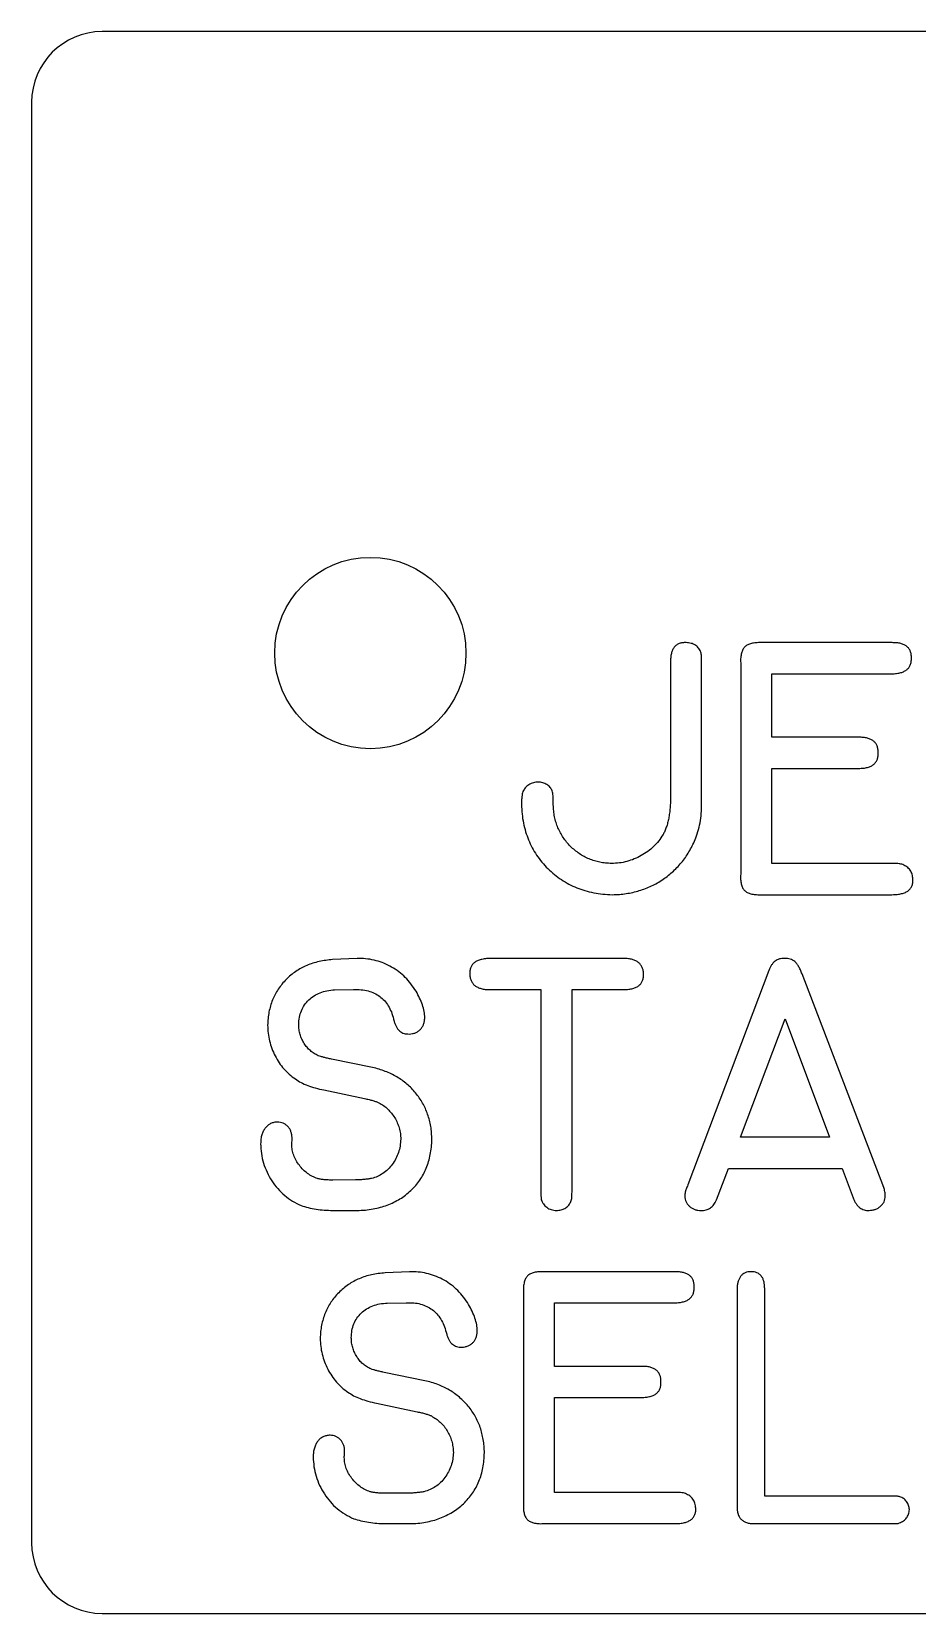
# Model space of a CAD drawing. Header units: inches. Extents: x 0 to 1.6, y 0 to 1.4.
# Drawn here: x 0 to 0.784, y 0 to 1.4 of the extents above; entities that cross this region are included whole.
import ezdxf

# ---------------------------------------------------------------- set-up
doc = ezdxf.new("R2010")
doc.units = ezdxf.units.IN
doc.header["$MEASUREMENT"] = 0

msp = doc.modelspace()

# ---------------------------------------------------------------- linework, layer by layer
at = {"color": 7, "linetype": 'Continuous', "lineweight": 25}
for p, q in [((1.5375, 1.4), (0.0625, 1.4)), ((0, 1.3375), (0, 0.0625)), ((0.7621, 0.8592), (0.6462, 0.8592)), ((0.5659, 0.8416), (0.5659, 0.7236)), ((0.5934, 0.7196), (0.5934, 0.8419)), ((0.628, 0.8413), (0.628, 0.6544)), ((0.6555, 0.7754), (0.6555, 0.8316)), ((0.6555, 0.8316), (0.7607, 0.8316)), ((0.7326, 0.7754), (0.6555, 0.7754)), ((0.6555, 0.6637), (0.6555, 0.7479)), ((0.6555, 0.7479), (0.7312, 0.7479)), ((0.7624, 0.6637), (0.6555, 0.6637)), ((0.6456, 0.6361), (0.7607, 0.6361)), ((0.2882, 0.5796), (0.2666, 0.5786)), ((0.2902, 0.5796), (0.2882, 0.5796)), ((0.5245, 0.5796), (0.4075, 0.5796)), ((0.6529, 0.5691), (0.5811, 0.3793)), ((0.7548, 0.377), (0.6823, 0.566)), ((0.2684, 0.552), (0.2852, 0.5523)), ((0.2852, 0.5523), (0.2868, 0.5523)), ((0.4058, 0.5521), (0.4511, 0.5521)), ((0.4511, 0.5521), (0.4511, 0.3753)), ((0.4786, 0.3736), (0.4786, 0.5521)), ((0.4786, 0.5521), (0.5235, 0.5521)), ((0.6277, 0.4214), (0.6673, 0.5261)), ((0.6673, 0.5261), (0.7068, 0.4214)), ((0.3018, 0.4831), (0.2656, 0.4905)), ((0.2589, 0.4633), (0.2949, 0.4556)), ((0.2307, 0.4181), (0.2307, 0.4207)), ((0.7068, 0.4214), (0.6277, 0.4214)), ((0.6066, 0.3661), (0.6173, 0.3938)), ((0.6173, 0.3938), (0.7179, 0.3938)), ((0.7179, 0.3938), (0.7276, 0.3677)), ((0.2869, 0.3836), (0.2669, 0.3835)), ((0.2666, 0.3566), (0.2884, 0.3566)), ((0.3347, 0.3024), (0.3131, 0.3014)), ((0.3367, 0.3024), (0.3347, 0.3024)), ((0.5697, 0.3024), (0.4538, 0.3024)), ((0.4356, 0.2845), (0.4356, 0.0976)), ((0.6249, 0.2875), (0.6249, 0.0959)), ((0.6493, 0.1038), (0.6493, 0.2875)), ((0.315, 0.2747), (0.3317, 0.275)), ((0.3317, 0.275), (0.3334, 0.275)), ((0.4631, 0.2186), (0.4631, 0.2749)), ((0.4631, 0.2749), (0.5683, 0.2749)), ((0.3484, 0.2059), (0.3121, 0.2133)), ((0.5402, 0.2186), (0.4631, 0.2186)), ((0.3055, 0.1861), (0.3415, 0.1784)), ((0.4631, 0.1069), (0.4631, 0.1911)), ((0.4631, 0.1911), (0.5388, 0.1911)), ((0.2772, 0.1409), (0.2772, 0.1435)), ((0.3335, 0.1063), (0.3135, 0.1063)), ((0.57, 0.1069), (0.4631, 0.1069)), ((0.7613, 0.1038), (0.6493, 0.1038)), ((0.3132, 0.0794), (0.3349, 0.0794)), ((0.4532, 0.0794), (0.5683, 0.0794)), ((0.6402, 0.0794), (0.7589, 0.0794)), ((0.0625, 0), (1.5375, 0))]:
    msp.add_line(p, q, dxfattribs=at)
msp.add_circle((0.3, 0.85), 0.0847, dxfattribs=at)
for centre, start, end in [((0.0625, 1.3375), 90, 180), ((0.0625, 0.0625), 180, 270)]:
    msp.add_arc(centre, 0.0625, start, end, dxfattribs=at)
for points, knots in [([(0.5797, 0.8592), (0.5786, 0.8592), (0.5765, 0.8592), (0.5736, 0.8585), (0.5711, 0.8571), (0.569, 0.8552), (0.5676, 0.8526), (0.5665, 0.8494), (0.5659, 0.8457), (0.5659, 0.843), (0.5659, 0.8416)], [0, 0, 0, 0, 0.1275549, 0.2398827, 0.344782, 0.450881, 0.5634433, 0.690335, 0.8349044, 1, 1, 1, 1]), ([(0.5925, 0.8514), (0.5918, 0.8525), (0.5906, 0.8548), (0.5876, 0.8573), (0.5839, 0.8588), (0.5811, 0.8591), (0.5797, 0.8592)], [0, 0, 0, 0, 0.24835, 0.484588, 0.725675, 1, 1, 1, 1]), ([(0.6462, 0.8592), (0.6446, 0.8592), (0.6417, 0.8592), (0.6376, 0.8586), (0.6343, 0.8574), (0.6316, 0.8556), (0.6297, 0.853), (0.6286, 0.8497), (0.6279, 0.8457), (0.6279, 0.8428), (0.628, 0.8413)], [0, 0, 0, 0, 0.1571322, 0.2896765, 0.4038427, 0.5035031, 0.6028047, 0.7154766, 0.8467069, 1, 1, 1, 1]), ([(0.7792, 0.8456), (0.7792, 0.8467), (0.7791, 0.8487), (0.7784, 0.8516), (0.777, 0.854), (0.7751, 0.856), (0.7726, 0.8575), (0.7696, 0.8585), (0.766, 0.8591), (0.7635, 0.8591), (0.7621, 0.8592)], [0, 0, 0, 0, 0.127989, 0.244452, 0.351055, 0.459193, 0.570407, 0.695928, 0.837219, 1, 1, 1, 1]), ([(0.5934, 0.8419), (0.5934, 0.8431), (0.5934, 0.8451), (0.5932, 0.8478), (0.593, 0.8498), (0.5926, 0.8509), (0.5925, 0.8514)], [0, 0, 0, 0, 0.3770895, 0.6414729, 0.831488, 1, 1, 1, 1]), ([(0.7607, 0.8316), (0.7622, 0.8316), (0.765, 0.8317), (0.7688, 0.8323), (0.7721, 0.8333), (0.7748, 0.8349), (0.7769, 0.8369), (0.7783, 0.8394), (0.7792, 0.8424), (0.7792, 0.8445), (0.7792, 0.8456)], [0, 0, 0, 0, 0.167024, 0.311138, 0.437927, 0.549828, 0.656796, 0.762138, 0.874038, 1, 1, 1, 1]), ([(0.7497, 0.7615), (0.7497, 0.7626), (0.7497, 0.7647), (0.7489, 0.7677), (0.7476, 0.7702), (0.7456, 0.7722), (0.7431, 0.7737), (0.7401, 0.7747), (0.7365, 0.7754), (0.734, 0.7754), (0.7326, 0.7754)], [0, 0, 0, 0, 0.131943, 0.248643, 0.357121, 0.46377, 0.576078, 0.699869, 0.839541, 1, 1, 1, 1]), ([(0.7312, 0.7479), (0.7328, 0.7479), (0.7355, 0.7479), (0.7394, 0.7484), (0.7427, 0.7495), (0.7454, 0.7509), (0.7475, 0.7529), (0.7489, 0.7554), (0.7497, 0.7583), (0.7497, 0.7604), (0.7497, 0.7615)], [0, 0, 0, 0, 0.170074, 0.316341, 0.443121, 0.556197, 0.661047, 0.765272, 0.875406, 1, 1, 1, 1]), ([(0.4486, 0.7358), (0.4472, 0.7357), (0.4443, 0.7354), (0.4404, 0.7335), (0.437, 0.731), (0.4358, 0.7285), (0.4352, 0.7274)], [0, 0, 0, 0, 0.259101, 0.518479, 0.768719, 1, 1, 1, 1]), ([(0.461, 0.7281), (0.4605, 0.7291), (0.4594, 0.7314), (0.4563, 0.7337), (0.4527, 0.7354), (0.45, 0.7357), (0.4486, 0.7358)], [0, 0, 0, 0, 0.227779, 0.475376, 0.73674, 1, 1, 1, 1]), ([(0.462, 0.7156), (0.462, 0.7165), (0.462, 0.7181), (0.462, 0.7203), (0.4619, 0.7221), (0.4618, 0.7239), (0.4615, 0.7259), (0.4612, 0.7273), (0.461, 0.7281)], [0, 0, 0, 0, 0.204995, 0.382957, 0.526275, 0.638708, 0.822501, 1, 1, 1, 1]), ([(0.4352, 0.7274), (0.435, 0.7267), (0.4345, 0.7252), (0.4341, 0.7226), (0.4339, 0.7194), (0.4339, 0.7171), (0.4339, 0.7159)], [0, 0, 0, 0, 0.18325, 0.407316, 0.679037, 1, 1, 1, 1]), ([(0.4339, 0.7159), (0.434, 0.7131), (0.4342, 0.7076), (0.4355, 0.6995), (0.4374, 0.6918), (0.44, 0.6845), (0.4432, 0.6776), (0.4472, 0.671), (0.4519, 0.6649), (0.4571, 0.6591), (0.4629, 0.6539), (0.4692, 0.6493), (0.4758, 0.6454), (0.4828, 0.6421), (0.4901, 0.6396), (0.4979, 0.6377), (0.506, 0.6365), (0.5115, 0.6363), (0.5143, 0.6361)], [0, 0, 0, 0, 0.0666972, 0.1312869, 0.1939962, 0.2552062, 0.3156177, 0.3758624, 0.437116, 0.4992061, 0.5613224, 0.6224247, 0.6831332, 0.743893, 0.8053396, 0.8683291, 0.9329189, 1, 1, 1, 1]), ([(0.5136, 0.6637), (0.5118, 0.6638), (0.5084, 0.664), (0.5032, 0.6647), (0.4984, 0.666), (0.4937, 0.6677), (0.4892, 0.6698), (0.485, 0.6724), (0.481, 0.6754), (0.4772, 0.6788), (0.4738, 0.6826), (0.4708, 0.6866), (0.4682, 0.6909), (0.466, 0.6954), (0.4644, 0.7001), (0.4631, 0.7051), (0.4623, 0.7103), (0.4621, 0.7138), (0.462, 0.7156)], [0, 0, 0, 0, 0.065874, 0.129313, 0.191027, 0.251856, 0.312767, 0.373613, 0.435014, 0.498013, 0.561011, 0.62289, 0.683736, 0.744647, 0.806039, 0.86891, 0.93353, 1, 1, 1, 1]), ([(0.5659, 0.7236), (0.5659, 0.7218), (0.5659, 0.7182), (0.5655, 0.7131), (0.565, 0.7083), (0.5643, 0.7038), (0.5634, 0.6997), (0.5622, 0.6959), (0.5609, 0.6924), (0.5597, 0.6903), (0.5592, 0.6893)], [0, 0, 0, 0, 0.156205, 0.302014, 0.438735, 0.568033, 0.686242, 0.798256, 0.903013, 1, 1, 1, 1]), ([(0.5882, 0.6863), (0.5891, 0.6888), (0.5908, 0.6938), (0.5925, 0.7018), (0.5934, 0.7104), (0.5934, 0.7164), (0.5934, 0.7196)], [0, 0, 0, 0, 0.236978, 0.470452, 0.717296, 1, 1, 1, 1]), ([(0.5592, 0.6893), (0.558, 0.6874), (0.5555, 0.6836), (0.551, 0.6786), (0.5458, 0.6743), (0.54, 0.6706), (0.5338, 0.6676), (0.5273, 0.6654), (0.5205, 0.664), (0.5159, 0.6638), (0.5136, 0.6637)], [0, 0, 0, 0, 0.123902, 0.247139, 0.370054, 0.495925, 0.622229, 0.747759, 0.872633, 1, 1, 1, 1]), ([(0.5143, 0.6361), (0.5164, 0.6362), (0.5205, 0.6363), (0.5266, 0.637), (0.5325, 0.6381), (0.5382, 0.6396), (0.5437, 0.6416), (0.5491, 0.6438), (0.5543, 0.6465), (0.5593, 0.6497), (0.564, 0.6532), (0.5685, 0.6569), (0.5726, 0.6611), (0.5764, 0.6655), (0.5799, 0.6702), (0.583, 0.6753), (0.5858, 0.6806), (0.5874, 0.6844), (0.5882, 0.6863)], [0, 0, 0, 0, 0.065939, 0.130163, 0.192959, 0.255255, 0.316942, 0.378021, 0.439685, 0.501874, 0.563967, 0.625553, 0.686571, 0.747769, 0.809451, 0.871803, 0.935298, 1, 1, 1, 1]), ([(0.7715, 0.6627), (0.771, 0.6629), (0.7699, 0.6633), (0.768, 0.6636), (0.7655, 0.6637), (0.7636, 0.6637), (0.7624, 0.6637)], [0, 0, 0, 0, 0.185122, 0.36714, 0.620416, 1, 1, 1, 1]), ([(0.7806, 0.6498), (0.7804, 0.6513), (0.7801, 0.6541), (0.7782, 0.658), (0.7753, 0.6609), (0.7728, 0.6621), (0.7715, 0.6627)], [0, 0, 0, 0, 0.2695111, 0.5096169, 0.7443194, 1, 1, 1, 1]), ([(0.628, 0.6544), (0.6279, 0.6528), (0.6278, 0.6499), (0.6284, 0.6458), (0.6294, 0.6424), (0.6313, 0.6398), (0.6339, 0.6379), (0.6372, 0.6367), (0.6411, 0.6361), (0.644, 0.6361), (0.6456, 0.6361)], [0, 0, 0, 0, 0.157549, 0.290229, 0.403641, 0.503585, 0.603169, 0.714666, 0.84627, 1, 1, 1, 1]), ([(0.7607, 0.6361), (0.7624, 0.6361), (0.7654, 0.6362), (0.7695, 0.6367), (0.773, 0.6377), (0.776, 0.6392), (0.7782, 0.6412), (0.7797, 0.6436), (0.7806, 0.6466), (0.7806, 0.6487), (0.7806, 0.6498)], [0, 0, 0, 0, 0.174573, 0.32497, 0.454688, 0.569092, 0.673273, 0.774858, 0.880749, 1, 1, 1, 1]), ([(0.2666, 0.5786), (0.2645, 0.5784), (0.2605, 0.5781), (0.2546, 0.577), (0.249, 0.5755), (0.2437, 0.5735), (0.2386, 0.5712), (0.234, 0.5682), (0.2295, 0.5649), (0.2254, 0.5611), (0.2217, 0.557), (0.2184, 0.5526), (0.2156, 0.5479), (0.2133, 0.543), (0.2115, 0.5377), (0.2101, 0.5323), (0.2093, 0.5265), (0.2091, 0.5226), (0.209, 0.5206)], [0, 0, 0, 0, 0.067838, 0.13373, 0.198063, 0.260458, 0.32157, 0.38268, 0.443546, 0.505356, 0.566806, 0.627352, 0.687171, 0.747569, 0.808229, 0.870084, 0.933959, 1, 1, 1, 1]), ([(0.3405, 0.5506), (0.339, 0.5528), (0.3362, 0.5572), (0.3311, 0.563), (0.3253, 0.568), (0.3189, 0.5722), (0.3122, 0.5755), (0.3051, 0.5778), (0.2977, 0.5794), (0.2927, 0.5796), (0.2902, 0.5796)], [0, 0, 0, 0, 0.131016, 0.257648, 0.382104, 0.507144, 0.631334, 0.753208, 0.875268, 1, 1, 1, 1]), ([(0.4075, 0.5796), (0.406, 0.5796), (0.4031, 0.5796), (0.399, 0.579), (0.3956, 0.578), (0.3928, 0.5766), (0.3906, 0.5747), (0.389, 0.5723), (0.3882, 0.5695), (0.3881, 0.5675), (0.3881, 0.5664)], [0, 0, 0, 0, 0.172501, 0.322512, 0.454558, 0.568503, 0.674738, 0.776467, 0.882209, 1, 1, 1, 1]), ([(0.542, 0.5654), (0.5419, 0.5665), (0.5418, 0.5686), (0.541, 0.5716), (0.5395, 0.5741), (0.5376, 0.5762), (0.535, 0.5777), (0.532, 0.5789), (0.5284, 0.5795), (0.5259, 0.5796), (0.5245, 0.5796)], [0, 0, 0, 0, 0.131132, 0.247224, 0.358152, 0.465143, 0.578981, 0.702243, 0.842783, 1, 1, 1, 1]), ([(0.6666, 0.5796), (0.6658, 0.5797), (0.6644, 0.5797), (0.6622, 0.5793), (0.6603, 0.5785), (0.6584, 0.5774), (0.6568, 0.5759), (0.6553, 0.5739), (0.654, 0.5716), (0.6533, 0.5699), (0.6529, 0.5691)], [0, 0, 0, 0, 0.1216, 0.234761, 0.346222, 0.458938, 0.577979, 0.706875, 0.847112, 1, 1, 1, 1]), ([(0.6823, 0.566), (0.6819, 0.5672), (0.681, 0.5696), (0.6793, 0.5726), (0.6777, 0.5752), (0.676, 0.577), (0.674, 0.5783), (0.6718, 0.5791), (0.6693, 0.5796), (0.6675, 0.5796), (0.6666, 0.5796)], [0, 0, 0, 0, 0.179185, 0.331868, 0.459637, 0.566722, 0.664922, 0.767516, 0.878358, 1, 1, 1, 1]), ([(0.3881, 0.5664), (0.3881, 0.5653), (0.3882, 0.5632), (0.3892, 0.5602), (0.3905, 0.5576), (0.3925, 0.5556), (0.3951, 0.554), (0.3982, 0.5529), (0.4019, 0.5522), (0.4045, 0.5521), (0.4058, 0.5521)], [0, 0, 0, 0, 0.129333, 0.24452, 0.353163, 0.460124, 0.575129, 0.700367, 0.841001, 1, 1, 1, 1]), ([(0.5235, 0.5521), (0.525, 0.5521), (0.5277, 0.5522), (0.5315, 0.5527), (0.5348, 0.5538), (0.5374, 0.5552), (0.5395, 0.5572), (0.541, 0.5595), (0.5418, 0.5623), (0.5419, 0.5643), (0.542, 0.5654)], [0, 0, 0, 0, 0.167971, 0.315478, 0.443154, 0.558617, 0.664384, 0.768603, 0.877991, 1, 1, 1, 1]), ([(0.2366, 0.5213), (0.2367, 0.5234), (0.2369, 0.5275), (0.2387, 0.5334), (0.2415, 0.5386), (0.2454, 0.5431), (0.25, 0.5468), (0.2556, 0.5495), (0.2617, 0.5514), (0.2661, 0.5518), (0.2684, 0.552)], [0, 0, 0, 0, 0.129639, 0.250847, 0.369368, 0.488786, 0.609364, 0.731798, 0.861119, 1, 1, 1, 1]), ([(0.2868, 0.5523), (0.2891, 0.5522), (0.2933, 0.5521), (0.2994, 0.5507), (0.3048, 0.5485), (0.3095, 0.5453), (0.3135, 0.5413), (0.3168, 0.5365), (0.3194, 0.5307), (0.3205, 0.5265), (0.321, 0.5243)], [0, 0, 0, 0, 0.137472, 0.263661, 0.381625, 0.49621, 0.6108, 0.730945, 0.859432, 1, 1, 1, 1]), ([(0.3482, 0.5273), (0.3481, 0.5291), (0.3478, 0.5329), (0.3461, 0.5387), (0.3438, 0.5447), (0.3416, 0.5486), (0.3405, 0.5506)], [0, 0, 0, 0, 0.212563, 0.459524, 0.724953, 1, 1, 1, 1]), ([(0.209, 0.5206), (0.2091, 0.5183), (0.2093, 0.5136), (0.2106, 0.5066), (0.2127, 0.4999), (0.2156, 0.4934), (0.2191, 0.4873), (0.2233, 0.4819), (0.2281, 0.477), (0.2318, 0.4743), (0.2336, 0.473)], [0, 0, 0, 0, 0.127451, 0.254033, 0.379918, 0.507431, 0.633941, 0.756921, 0.878241, 1, 1, 1, 1]), ([(0.2539, 0.4936), (0.2526, 0.4942), (0.2501, 0.4955), (0.2468, 0.498), (0.2438, 0.501), (0.2413, 0.5045), (0.2392, 0.5083), (0.2377, 0.5124), (0.2368, 0.5168), (0.2366, 0.5197), (0.2366, 0.5213)], [0, 0, 0, 0, 0.122761, 0.242376, 0.363774, 0.488756, 0.614663, 0.740663, 0.867354, 1, 1, 1, 1]), ([(0.321, 0.5243), (0.3213, 0.5233), (0.3219, 0.5215), (0.3231, 0.5191), (0.3244, 0.517), (0.326, 0.5154), (0.3278, 0.5141), (0.3299, 0.5132), (0.3321, 0.5128), (0.3337, 0.5128), (0.3345, 0.5128)], [0, 0, 0, 0, 0.154021, 0.293256, 0.417897, 0.536847, 0.646879, 0.75929, 0.876961, 1, 1, 1, 1]), ([(0.3345, 0.5128), (0.3354, 0.5129), (0.3373, 0.513), (0.34, 0.5138), (0.3424, 0.5151), (0.3444, 0.5168), (0.3461, 0.519), (0.3473, 0.5215), (0.348, 0.5243), (0.3481, 0.5263), (0.3482, 0.5273)], [0, 0, 0, 0, 0.13088, 0.253124, 0.37161, 0.491676, 0.612369, 0.734709, 0.86264, 1, 1, 1, 1]), ([(0.2656, 0.4905), (0.2644, 0.4908), (0.2621, 0.4913), (0.259, 0.492), (0.2563, 0.4928), (0.2546, 0.4934), (0.2539, 0.4936)], [0, 0, 0, 0, 0.300763, 0.571801, 0.80118, 1, 1, 1, 1]), ([(0.3545, 0.4194), (0.3544, 0.4214), (0.3543, 0.4253), (0.3536, 0.431), (0.3524, 0.4365), (0.3508, 0.4418), (0.3488, 0.4468), (0.3464, 0.4517), (0.3434, 0.4563), (0.3401, 0.4607), (0.3365, 0.4648), (0.3325, 0.4685), (0.3281, 0.4719), (0.3235, 0.4749), (0.3185, 0.4775), (0.3132, 0.4798), (0.3077, 0.4817), (0.3038, 0.4827), (0.3018, 0.4831)], [0, 0, 0, 0, 0.065996, 0.130264, 0.19268, 0.253539, 0.314139, 0.374546, 0.435255, 0.496201, 0.557405, 0.618181, 0.679026, 0.740771, 0.803128, 0.866766, 0.932376, 1, 1, 1, 1]), ([(0.2336, 0.473), (0.2352, 0.4719), (0.2387, 0.4696), (0.2447, 0.4671), (0.2515, 0.4648), (0.2563, 0.4638), (0.2589, 0.4633)], [0, 0, 0, 0, 0.215334, 0.452248, 0.712242, 1, 1, 1, 1]), ([(0.2949, 0.4556), (0.2962, 0.4553), (0.2987, 0.4549), (0.3021, 0.4539), (0.3051, 0.453), (0.3068, 0.4523), (0.3076, 0.4519)], [0, 0, 0, 0, 0.304444, 0.570393, 0.801156, 1, 1, 1, 1]), ([(0.3076, 0.4519), (0.309, 0.4511), (0.3118, 0.4495), (0.3155, 0.4464), (0.3188, 0.4428), (0.3217, 0.4388), (0.3239, 0.4343), (0.3257, 0.4297), (0.3267, 0.4247), (0.3269, 0.4214), (0.3269, 0.4197)], [0, 0, 0, 0, 0.122601, 0.24406, 0.366809, 0.493107, 0.620218, 0.74594, 0.871662, 1, 1, 1, 1]), ([(0.2177, 0.4349), (0.2167, 0.4348), (0.2146, 0.4346), (0.2116, 0.4336), (0.209, 0.4319), (0.2068, 0.4296), (0.2051, 0.4267), (0.2038, 0.4235), (0.203, 0.4197), (0.2029, 0.4171), (0.2028, 0.4157)], [0, 0, 0, 0, 0.118909, 0.232606, 0.342759, 0.45914, 0.581235, 0.710433, 0.847594, 1, 1, 1, 1]), ([(0.2307, 0.4207), (0.2306, 0.4217), (0.2305, 0.4236), (0.2298, 0.4263), (0.2287, 0.4288), (0.227, 0.4309), (0.2251, 0.4326), (0.2229, 0.4339), (0.2204, 0.4347), (0.2186, 0.4348), (0.2177, 0.4349)], [0, 0, 0, 0, 0.139958, 0.26675, 0.392807, 0.516004, 0.636808, 0.754931, 0.874251, 1, 1, 1, 1]), ([(0.2028, 0.4157), (0.203, 0.4128), (0.2033, 0.407), (0.2052, 0.3985), (0.2084, 0.3904), (0.2126, 0.3828), (0.2178, 0.3758), (0.224, 0.3698), (0.231, 0.3647), (0.2361, 0.3622), (0.2387, 0.361)], [0, 0, 0, 0, 0.1278805, 0.2520666, 0.3766509, 0.5026851, 0.6281734, 0.751968, 0.8744004, 1, 1, 1, 1]), ([(0.2304, 0.4151), (0.2304, 0.4154), (0.2304, 0.4164), (0.2306, 0.4174), (0.2307, 0.4181)], [0, 0, 0, 0, 0.320649, 1, 1, 1, 1]), ([(0.2532, 0.3849), (0.2517, 0.3855), (0.2486, 0.3866), (0.2443, 0.3893), (0.2405, 0.3926), (0.237, 0.3965), (0.2342, 0.4008), (0.2321, 0.4054), (0.2307, 0.4102), (0.2305, 0.4134), (0.2304, 0.4151)], [0, 0, 0, 0, 0.1239083, 0.2468256, 0.372594, 0.5025579, 0.6324042, 0.7571264, 0.8786141, 1, 1, 1, 1]), ([(0.2884, 0.3566), (0.2908, 0.3567), (0.2955, 0.3569), (0.3023, 0.3578), (0.3088, 0.3593), (0.315, 0.3612), (0.3207, 0.3638), (0.3262, 0.3667), (0.3313, 0.3702), (0.336, 0.3743), (0.3402, 0.3787), (0.344, 0.3835), (0.3471, 0.3886), (0.3497, 0.3941), (0.3517, 0.4), (0.3532, 0.4062), (0.3542, 0.4127), (0.3544, 0.4171), (0.3545, 0.4194)], [0, 0, 0, 0, 0.070604, 0.138188, 0.202954, 0.265751, 0.32744, 0.388022, 0.448108, 0.508751, 0.569227, 0.628138, 0.687204, 0.746062, 0.806456, 0.868555, 0.932914, 1, 1, 1, 1]), ([(0.3269, 0.4197), (0.3268, 0.4177), (0.3265, 0.4137), (0.3251, 0.4078), (0.3227, 0.4024), (0.3196, 0.3973), (0.3158, 0.3929), (0.3113, 0.3893), (0.3064, 0.3865), (0.3028, 0.3855), (0.301, 0.3849)], [0, 0, 0, 0, 0.131497, 0.258747, 0.384388, 0.511803, 0.637684, 0.75954, 0.878109, 1, 1, 1, 1]), ([(0.2669, 0.3835), (0.2655, 0.3835), (0.2629, 0.3836), (0.2592, 0.3838), (0.256, 0.3842), (0.2541, 0.3847), (0.2532, 0.3849)], [0, 0, 0, 0, 0.302265, 0.570256, 0.801146, 1, 1, 1, 1]), ([(0.301, 0.3849), (0.3, 0.3847), (0.2977, 0.3843), (0.294, 0.384), (0.2904, 0.3836), (0.288, 0.3836), (0.2869, 0.3836)], [0, 0, 0, 0, 0.216083, 0.4930788, 0.7762459, 1, 1, 1, 1]), ([(0.5811, 0.3793), (0.5809, 0.3786), (0.5804, 0.3773), (0.5797, 0.3756), (0.5793, 0.3742), (0.5788, 0.3727), (0.5785, 0.3712), (0.5785, 0.37), (0.5785, 0.3694)], [0, 0, 0, 0, 0.215461, 0.395688, 0.538665, 0.647373, 0.830226, 1, 1, 1, 1]), ([(0.4511, 0.3753), (0.4511, 0.374), (0.4511, 0.3721), (0.4511, 0.3696), (0.4512, 0.3677), (0.4513, 0.3667), (0.4514, 0.3661)], [0, 0, 0, 0, 0.398255, 0.647892, 0.828751, 1, 1, 1, 1]), ([(0.4514, 0.3661), (0.4516, 0.3655), (0.4521, 0.3641), (0.4532, 0.3623), (0.4545, 0.3607), (0.4569, 0.3589), (0.4602, 0.357), (0.4633, 0.3567), (0.4648, 0.3566)], [0, 0, 0, 0, 0.120094, 0.238507, 0.357556, 0.48472, 0.738153, 1, 1, 1, 1]), ([(0.4773, 0.3638), (0.4775, 0.3643), (0.478, 0.3655), (0.4785, 0.3675), (0.4786, 0.3702), (0.4786, 0.3724), (0.4786, 0.3736)], [0, 0, 0, 0, 0.180764, 0.36983, 0.622332, 1, 1, 1, 1]), ([(0.5785, 0.3694), (0.5785, 0.3685), (0.5787, 0.3667), (0.5795, 0.3642), (0.5809, 0.362), (0.5827, 0.3601), (0.5849, 0.3586), (0.5873, 0.3574), (0.59, 0.3567), (0.5919, 0.3566), (0.5929, 0.3566)], [0, 0, 0, 0, 0.130049, 0.249642, 0.369663, 0.489769, 0.614812, 0.737391, 0.865913, 1, 1, 1, 1]), ([(0.5929, 0.3566), (0.5936, 0.3566), (0.5951, 0.3566), (0.5973, 0.3571), (0.5993, 0.3578), (0.6012, 0.3588), (0.6028, 0.3602), (0.6043, 0.3619), (0.6056, 0.3638), (0.6063, 0.3653), (0.6066, 0.3661)], [0, 0, 0, 0, 0.130149, 0.251816, 0.370089, 0.485344, 0.604667, 0.727505, 0.858245, 1, 1, 1, 1]), ([(0.7276, 0.3677), (0.728, 0.3668), (0.7287, 0.365), (0.7301, 0.3627), (0.7316, 0.3607), (0.7333, 0.359), (0.7352, 0.3579), (0.7372, 0.357), (0.7394, 0.3566), (0.7409, 0.3566), (0.7417, 0.3566)], [0, 0, 0, 0, 0.154501, 0.293785, 0.42262, 0.543192, 0.655844, 0.767094, 0.879663, 1, 1, 1, 1]), ([(0.7417, 0.3566), (0.7426, 0.3567), (0.7445, 0.3568), (0.7472, 0.3575), (0.7497, 0.3587), (0.7518, 0.3602), (0.7536, 0.3621), (0.7551, 0.3643), (0.7559, 0.3668), (0.756, 0.3685), (0.7561, 0.3694)], [0, 0, 0, 0, 0.134506, 0.263227, 0.389018, 0.514255, 0.636184, 0.754471, 0.87425, 1, 1, 1, 1]), ([(0.7561, 0.3694), (0.7561, 0.37), (0.756, 0.3712), (0.7557, 0.3732), (0.7553, 0.3752), (0.7549, 0.3764), (0.7548, 0.377)], [0, 0, 0, 0, 0.2259974, 0.4914178, 0.7662558, 1, 1, 1, 1]), ([(0.2387, 0.361), (0.2408, 0.3603), (0.2451, 0.359), (0.252, 0.3577), (0.2592, 0.3568), (0.2642, 0.3567), (0.2666, 0.3566)], [0, 0, 0, 0, 0.229739, 0.479189, 0.7395157, 1, 1, 1, 1]), ([(0.4648, 0.3566), (0.4662, 0.3567), (0.4688, 0.3569), (0.4724, 0.3583), (0.4753, 0.3606), (0.4766, 0.3627), (0.4773, 0.3638)], [0, 0, 0, 0, 0.271915, 0.5139, 0.751504, 1, 1, 1, 1]), ([(0.3131, 0.3014), (0.3111, 0.3012), (0.3071, 0.3009), (0.3012, 0.2998), (0.2955, 0.2983), (0.2902, 0.2963), (0.2852, 0.294), (0.2805, 0.291), (0.276, 0.2877), (0.272, 0.2839), (0.2682, 0.2798), (0.265, 0.2754), (0.2622, 0.2707), (0.2598, 0.2658), (0.2581, 0.2605), (0.2567, 0.2551), (0.2559, 0.2493), (0.2557, 0.2454), (0.2556, 0.2434)], [0, 0, 0, 0, 0.067838, 0.13373, 0.198063, 0.260458, 0.32157, 0.38268, 0.443546, 0.505356, 0.566806, 0.627352, 0.687171, 0.747569, 0.808229, 0.870084, 0.933959, 1, 1, 1, 1]), ([(0.387, 0.2734), (0.3856, 0.2756), (0.3828, 0.28), (0.3776, 0.2858), (0.3718, 0.2908), (0.3655, 0.295), (0.3587, 0.2983), (0.3516, 0.3006), (0.3443, 0.3022), (0.3393, 0.3023), (0.3367, 0.3024)], [0, 0, 0, 0, 0.131016, 0.257648, 0.382104, 0.507144, 0.631334, 0.753208, 0.875268, 1, 1, 1, 1]), ([(0.4538, 0.3024), (0.4522, 0.3024), (0.4493, 0.3025), (0.4452, 0.3019), (0.4419, 0.3007), (0.4392, 0.2989), (0.4373, 0.2963), (0.4362, 0.293), (0.4355, 0.289), (0.4355, 0.2861), (0.4356, 0.2845)], [0, 0, 0, 0, 0.157132, 0.289677, 0.403843, 0.503503, 0.602805, 0.715477, 0.846707, 1, 1, 1, 1]), ([(0.5868, 0.2889), (0.5868, 0.2899), (0.5867, 0.292), (0.586, 0.2948), (0.5846, 0.2973), (0.5827, 0.2992), (0.5802, 0.3007), (0.5772, 0.3018), (0.5736, 0.3023), (0.5711, 0.3024), (0.5697, 0.3024)], [0, 0, 0, 0, 0.127989, 0.244452, 0.351055, 0.459193, 0.570407, 0.695928, 0.837219, 1, 1, 1, 1]), ([(0.6371, 0.3024), (0.6362, 0.3024), (0.6344, 0.3023), (0.6319, 0.3016), (0.6298, 0.3003), (0.6281, 0.2986), (0.6267, 0.2965), (0.6257, 0.2939), (0.625, 0.2909), (0.6249, 0.2887), (0.6249, 0.2875)], [0, 0, 0, 0, 0.126969, 0.242804, 0.351264, 0.461144, 0.575007, 0.698636, 0.839678, 1, 1, 1, 1]), ([(0.6493, 0.2875), (0.6492, 0.2886), (0.6491, 0.2908), (0.6486, 0.2939), (0.6476, 0.2966), (0.6462, 0.2987), (0.6445, 0.3004), (0.6424, 0.3016), (0.6399, 0.3023), (0.6381, 0.3024), (0.6371, 0.3024)], [0, 0, 0, 0, 0.161148, 0.30262, 0.427582, 0.540774, 0.648414, 0.757043, 0.871582, 1, 1, 1, 1]), ([(0.5683, 0.2749), (0.5698, 0.2749), (0.5726, 0.2749), (0.5764, 0.2755), (0.5797, 0.2766), (0.5824, 0.2781), (0.5845, 0.2801), (0.5859, 0.2827), (0.5868, 0.2856), (0.5868, 0.2877), (0.5868, 0.2889)], [0, 0, 0, 0, 0.167024, 0.311138, 0.437927, 0.549828, 0.656796, 0.762138, 0.874038, 1, 1, 1, 1]), ([(0.2831, 0.244), (0.2832, 0.2462), (0.2835, 0.2503), (0.2852, 0.2562), (0.288, 0.2614), (0.2919, 0.2659), (0.2966, 0.2696), (0.3021, 0.2723), (0.3083, 0.2742), (0.3127, 0.2745), (0.315, 0.2747)], [0, 0, 0, 0, 0.129639, 0.250847, 0.369368, 0.488786, 0.609364, 0.731798, 0.861119, 1, 1, 1, 1]), ([(0.3334, 0.275), (0.3356, 0.275), (0.3399, 0.2749), (0.3459, 0.2735), (0.3513, 0.2713), (0.356, 0.2681), (0.36, 0.2641), (0.3633, 0.2592), (0.3659, 0.2535), (0.367, 0.2493), (0.3676, 0.2471)], [0, 0, 0, 0, 0.137472, 0.263661, 0.381625, 0.49621, 0.6108, 0.730945, 0.859432, 1, 1, 1, 1]), ([(0.3947, 0.2501), (0.3946, 0.2519), (0.3943, 0.2557), (0.3927, 0.2614), (0.3903, 0.2675), (0.3881, 0.2714), (0.387, 0.2734)], [0, 0, 0, 0, 0.212563, 0.459524, 0.724953, 1, 1, 1, 1]), ([(0.2556, 0.2434), (0.2557, 0.2411), (0.2559, 0.2363), (0.2572, 0.2294), (0.2593, 0.2226), (0.2621, 0.2162), (0.2657, 0.2101), (0.2699, 0.2047), (0.2746, 0.1998), (0.2783, 0.1971), (0.2802, 0.1958)], [0, 0, 0, 0, 0.1274508, 0.2540327, 0.3799176, 0.5074309, 0.6339409, 0.7569213, 0.8782407, 1, 1, 1, 1]), ([(0.3004, 0.2164), (0.2992, 0.217), (0.2966, 0.2183), (0.2933, 0.2208), (0.2903, 0.2238), (0.2878, 0.2273), (0.2858, 0.2311), (0.2843, 0.2352), (0.2833, 0.2395), (0.2832, 0.2425), (0.2831, 0.244)], [0, 0, 0, 0, 0.122761, 0.242376, 0.363774, 0.488756, 0.614663, 0.740663, 0.867354, 1, 1, 1, 1]), ([(0.3676, 0.2471), (0.3679, 0.2461), (0.3685, 0.2443), (0.3696, 0.2419), (0.371, 0.2398), (0.3726, 0.2382), (0.3744, 0.2369), (0.3764, 0.236), (0.3787, 0.2356), (0.3802, 0.2356), (0.381, 0.2356)], [0, 0, 0, 0, 0.154021, 0.293256, 0.417897, 0.536847, 0.646879, 0.75929, 0.876961, 1, 1, 1, 1]), ([(0.381, 0.2356), (0.382, 0.2357), (0.3839, 0.2358), (0.3865, 0.2366), (0.3889, 0.2379), (0.391, 0.2396), (0.3926, 0.2418), (0.3938, 0.2443), (0.3945, 0.2471), (0.3947, 0.2491), (0.3947, 0.2501)], [0, 0, 0, 0, 0.13088, 0.253124, 0.37161, 0.491676, 0.612369, 0.734709, 0.86264, 1, 1, 1, 1]), ([(0.3121, 0.2133), (0.3109, 0.2136), (0.3087, 0.2141), (0.3055, 0.2148), (0.3028, 0.2156), (0.3012, 0.2161), (0.3004, 0.2164)], [0, 0, 0, 0, 0.300763, 0.571801, 0.80118, 1, 1, 1, 1]), ([(0.5573, 0.2047), (0.5573, 0.2058), (0.5573, 0.208), (0.5565, 0.2109), (0.5552, 0.2134), (0.5532, 0.2154), (0.5507, 0.2169), (0.5477, 0.218), (0.5441, 0.2186), (0.5416, 0.2186), (0.5402, 0.2186)], [0, 0, 0, 0, 0.131943, 0.248643, 0.357121, 0.46377, 0.576078, 0.699869, 0.839541, 1, 1, 1, 1]), ([(0.401, 0.1422), (0.401, 0.1442), (0.4008, 0.1481), (0.4001, 0.1538), (0.3989, 0.1593), (0.3974, 0.1646), (0.3953, 0.1696), (0.3929, 0.1745), (0.39, 0.1791), (0.3867, 0.1835), (0.383, 0.1875), (0.379, 0.1913), (0.3747, 0.1947), (0.37, 0.1977), (0.365, 0.2003), (0.3598, 0.2026), (0.3542, 0.2045), (0.3503, 0.2054), (0.3484, 0.2059)], [0, 0, 0, 0, 0.065996, 0.130264, 0.19268, 0.253539, 0.314139, 0.374546, 0.435255, 0.496201, 0.557405, 0.618181, 0.679026, 0.740771, 0.803128, 0.866766, 0.932376, 1, 1, 1, 1]), ([(0.5388, 0.1911), (0.5403, 0.1911), (0.5431, 0.1911), (0.547, 0.1917), (0.5503, 0.1927), (0.553, 0.1941), (0.5551, 0.1962), (0.5565, 0.1986), (0.5573, 0.2015), (0.5573, 0.2036), (0.5573, 0.2047)], [0, 0, 0, 0, 0.170074, 0.316341, 0.443121, 0.556197, 0.661047, 0.765272, 0.875406, 1, 1, 1, 1]), ([(0.2802, 0.1958), (0.2818, 0.1947), (0.2852, 0.1924), (0.2912, 0.1899), (0.298, 0.1876), (0.3029, 0.1866), (0.3055, 0.1861)], [0, 0, 0, 0, 0.215334, 0.452248, 0.712242, 1, 1, 1, 1]), ([(0.3415, 0.1784), (0.3428, 0.1781), (0.3453, 0.1777), (0.3487, 0.1767), (0.3516, 0.1758), (0.3533, 0.1751), (0.3541, 0.1747)], [0, 0, 0, 0, 0.304444, 0.570393, 0.801156, 1, 1, 1, 1]), ([(0.3541, 0.1747), (0.3555, 0.1739), (0.3583, 0.1723), (0.362, 0.1692), (0.3654, 0.1656), (0.3682, 0.1616), (0.3705, 0.1571), (0.3722, 0.1524), (0.3732, 0.1475), (0.3734, 0.1442), (0.3735, 0.1425)], [0, 0, 0, 0, 0.122601, 0.24406, 0.366809, 0.493107, 0.620218, 0.74594, 0.871662, 1, 1, 1, 1]), ([(0.2643, 0.1576), (0.2632, 0.1576), (0.2611, 0.1574), (0.2582, 0.1563), (0.2555, 0.1547), (0.2534, 0.1524), (0.2516, 0.1495), (0.2503, 0.1463), (0.2495, 0.1425), (0.2494, 0.1399), (0.2494, 0.1385)], [0, 0, 0, 0, 0.118909, 0.232606, 0.342759, 0.45914, 0.581235, 0.710433, 0.847594, 1, 1, 1, 1]), ([(0.2772, 0.1435), (0.2772, 0.1445), (0.2771, 0.1464), (0.2764, 0.1491), (0.2752, 0.1516), (0.2736, 0.1537), (0.2716, 0.1554), (0.2694, 0.1567), (0.2669, 0.1575), (0.2652, 0.1576), (0.2643, 0.1576)], [0, 0, 0, 0, 0.139958, 0.26675, 0.392807, 0.516004, 0.636808, 0.754931, 0.874251, 1, 1, 1, 1]), ([(0.2769, 0.1379), (0.2769, 0.1382), (0.2769, 0.1392), (0.2771, 0.1402), (0.2772, 0.1409)], [0, 0, 0, 0, 0.320649, 1, 1, 1, 1]), ([(0.3349, 0.0794), (0.3373, 0.0795), (0.342, 0.0797), (0.3489, 0.0806), (0.3554, 0.0821), (0.3615, 0.084), (0.3673, 0.0866), (0.3728, 0.0895), (0.3778, 0.093), (0.3825, 0.097), (0.3868, 0.1015), (0.3905, 0.1063), (0.3937, 0.1114), (0.3963, 0.1169), (0.3983, 0.1228), (0.3998, 0.1289), (0.4008, 0.1355), (0.4009, 0.1399), (0.401, 0.1422)], [0, 0, 0, 0, 0.070604, 0.138188, 0.202954, 0.265751, 0.32744, 0.388022, 0.448108, 0.508751, 0.569227, 0.628138, 0.687204, 0.746062, 0.806456, 0.868555, 0.932914, 1, 1, 1, 1]), ([(0.3735, 0.1425), (0.3734, 0.1405), (0.3731, 0.1364), (0.3717, 0.1306), (0.3693, 0.1252), (0.3662, 0.1201), (0.3623, 0.1157), (0.3579, 0.1121), (0.3529, 0.1093), (0.3493, 0.1082), (0.3475, 0.1077)], [0, 0, 0, 0, 0.131497, 0.258747, 0.384388, 0.511803, 0.637684, 0.75954, 0.878109, 1, 1, 1, 1]), ([(0.2494, 0.1385), (0.2495, 0.1356), (0.2498, 0.1298), (0.2518, 0.1213), (0.2549, 0.1132), (0.2592, 0.1056), (0.2644, 0.0986), (0.2705, 0.0926), (0.2775, 0.0875), (0.2827, 0.085), (0.2853, 0.0837)], [0, 0, 0, 0, 0.12788, 0.252067, 0.376651, 0.502685, 0.628173, 0.751968, 0.8744, 1, 1, 1, 1]), ([(0.2998, 0.1077), (0.2982, 0.1083), (0.2951, 0.1094), (0.2909, 0.1121), (0.287, 0.1154), (0.2836, 0.1193), (0.2807, 0.1236), (0.2786, 0.1282), (0.2773, 0.133), (0.277, 0.1362), (0.2769, 0.1379)], [0, 0, 0, 0, 0.123908, 0.246826, 0.372594, 0.502558, 0.632404, 0.757126, 0.878614, 1, 1, 1, 1]), ([(0.3135, 0.1063), (0.3121, 0.1063), (0.3094, 0.1063), (0.3058, 0.1066), (0.3026, 0.107), (0.3007, 0.1075), (0.2998, 0.1077)], [0, 0, 0, 0, 0.302265, 0.570256, 0.801146, 1, 1, 1, 1]), ([(0.3475, 0.1077), (0.3465, 0.1075), (0.3442, 0.1071), (0.3406, 0.1068), (0.3369, 0.1064), (0.3345, 0.1064), (0.3335, 0.1063)], [0, 0, 0, 0, 0.216083, 0.4930788, 0.7762459, 1, 1, 1, 1]), ([(0.5791, 0.106), (0.5786, 0.1062), (0.5775, 0.1066), (0.5756, 0.1069), (0.5731, 0.1069), (0.5712, 0.1069), (0.57, 0.1069)], [0, 0, 0, 0, 0.185122, 0.36714, 0.620416, 1, 1, 1, 1]), ([(0.5882, 0.093), (0.588, 0.0945), (0.5877, 0.0974), (0.5858, 0.1012), (0.5829, 0.1042), (0.5804, 0.1054), (0.5791, 0.106)], [0, 0, 0, 0, 0.269511, 0.509617, 0.744319, 1, 1, 1, 1]), ([(0.769, 0.1032), (0.7685, 0.1033), (0.7676, 0.1036), (0.7659, 0.1038), (0.7638, 0.1038), (0.7622, 0.1038), (0.7613, 0.1038)], [0, 0, 0, 0, 0.187597, 0.37633, 0.625845, 1, 1, 1, 1]), ([(0.7774, 0.0918), (0.7772, 0.0931), (0.7769, 0.0956), (0.7751, 0.099), (0.7724, 0.1018), (0.7701, 0.1027), (0.769, 0.1032)], [0, 0, 0, 0, 0.25218, 0.505818, 0.756449, 1, 1, 1, 1]), ([(0.4356, 0.0976), (0.4355, 0.096), (0.4354, 0.0931), (0.436, 0.0891), (0.437, 0.0857), (0.4389, 0.083), (0.4415, 0.0812), (0.4447, 0.08), (0.4487, 0.0793), (0.4516, 0.0794), (0.4532, 0.0794)], [0, 0, 0, 0, 0.1575487, 0.2902292, 0.4036408, 0.503585, 0.6031694, 0.7146664, 0.8462704, 1, 1, 1, 1]), ([(0.5683, 0.0794), (0.57, 0.0794), (0.573, 0.0794), (0.5771, 0.08), (0.5806, 0.081), (0.5835, 0.0824), (0.5858, 0.0844), (0.5873, 0.0869), (0.5882, 0.0898), (0.5882, 0.0919), (0.5882, 0.093)], [0, 0, 0, 0, 0.174573, 0.32497, 0.454688, 0.569092, 0.673273, 0.774858, 0.880749, 1, 1, 1, 1]), ([(0.6249, 0.0959), (0.6248, 0.0946), (0.6247, 0.0922), (0.6253, 0.0887), (0.6264, 0.0858), (0.6281, 0.0834), (0.6303, 0.0815), (0.6332, 0.0803), (0.6365, 0.0795), (0.6389, 0.0794), (0.6402, 0.0794)], [0, 0, 0, 0, 0.146665, 0.277875, 0.393147, 0.501819, 0.610632, 0.724698, 0.853757, 1, 1, 1, 1]), ([(0.7686, 0.0801), (0.7699, 0.0806), (0.7722, 0.0816), (0.7751, 0.0843), (0.7768, 0.0878), (0.7772, 0.0904), (0.7774, 0.0918)], [0, 0, 0, 0, 0.259492, 0.497755, 0.736323, 1, 1, 1, 1]), ([(0.2853, 0.0837), (0.2874, 0.0831), (0.2917, 0.0818), (0.2986, 0.0805), (0.3058, 0.0796), (0.3107, 0.0795), (0.3132, 0.0794)], [0, 0, 0, 0, 0.229739, 0.479189, 0.7395157, 1, 1, 1, 1]), ([(0.7589, 0.0794), (0.7598, 0.0794), (0.7613, 0.0794), (0.7634, 0.0794), (0.765, 0.0794), (0.7663, 0.0795), (0.7675, 0.0796), (0.7683, 0.0799), (0.7686, 0.0801)], [0, 0, 0, 0, 0.270371, 0.477815, 0.635946, 0.739786, 0.884377, 1, 1, 1, 1])]:
    msp.add_open_spline(points, degree=3, knots=knots, dxfattribs=at)

doc.saveas('drawing.dxf')
